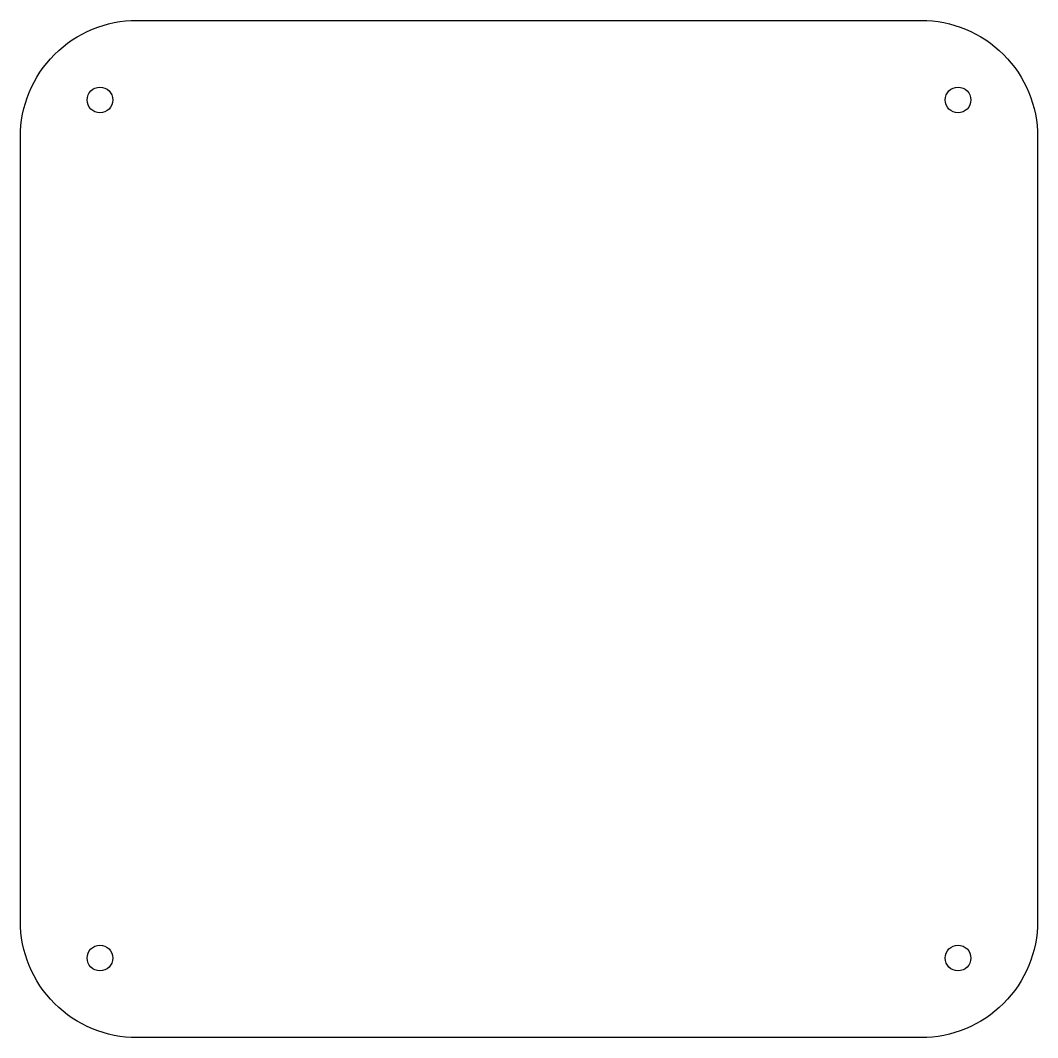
# Model space of a CAD drawing. Header units: millimetres. Extents: x -15 to 72.2, y -72.2 to 15.
import ezdxf

# ---------------------------------------------------------------- set-up
doc = ezdxf.new("R2010")
doc.units = ezdxf.units.MM
doc.layers.get('0').update_dxf_attribs({"linetype": 'CONTINUOUS'})

msp = doc.modelspace()

# ---------------------------------------------------------------- linework, layer by layer
msp.add_lwpolyline([(-5, 15), (62.15, 15, -0.414214), (72.15, 5), (72.15, -62.15, -0.414214), (62.15, -72.15), (-5, -72.15, -0.414214), (-15, -62.15), (-15, 5, -0.414214)], format="xyb", close=True)
for centre in [(-8.182, 8.182), (65.332, 8.182), (-8.182, -65.332), (65.332, -65.332)]:
    msp.add_circle(centre, 1.1)

doc.saveas('drawing.dxf')
